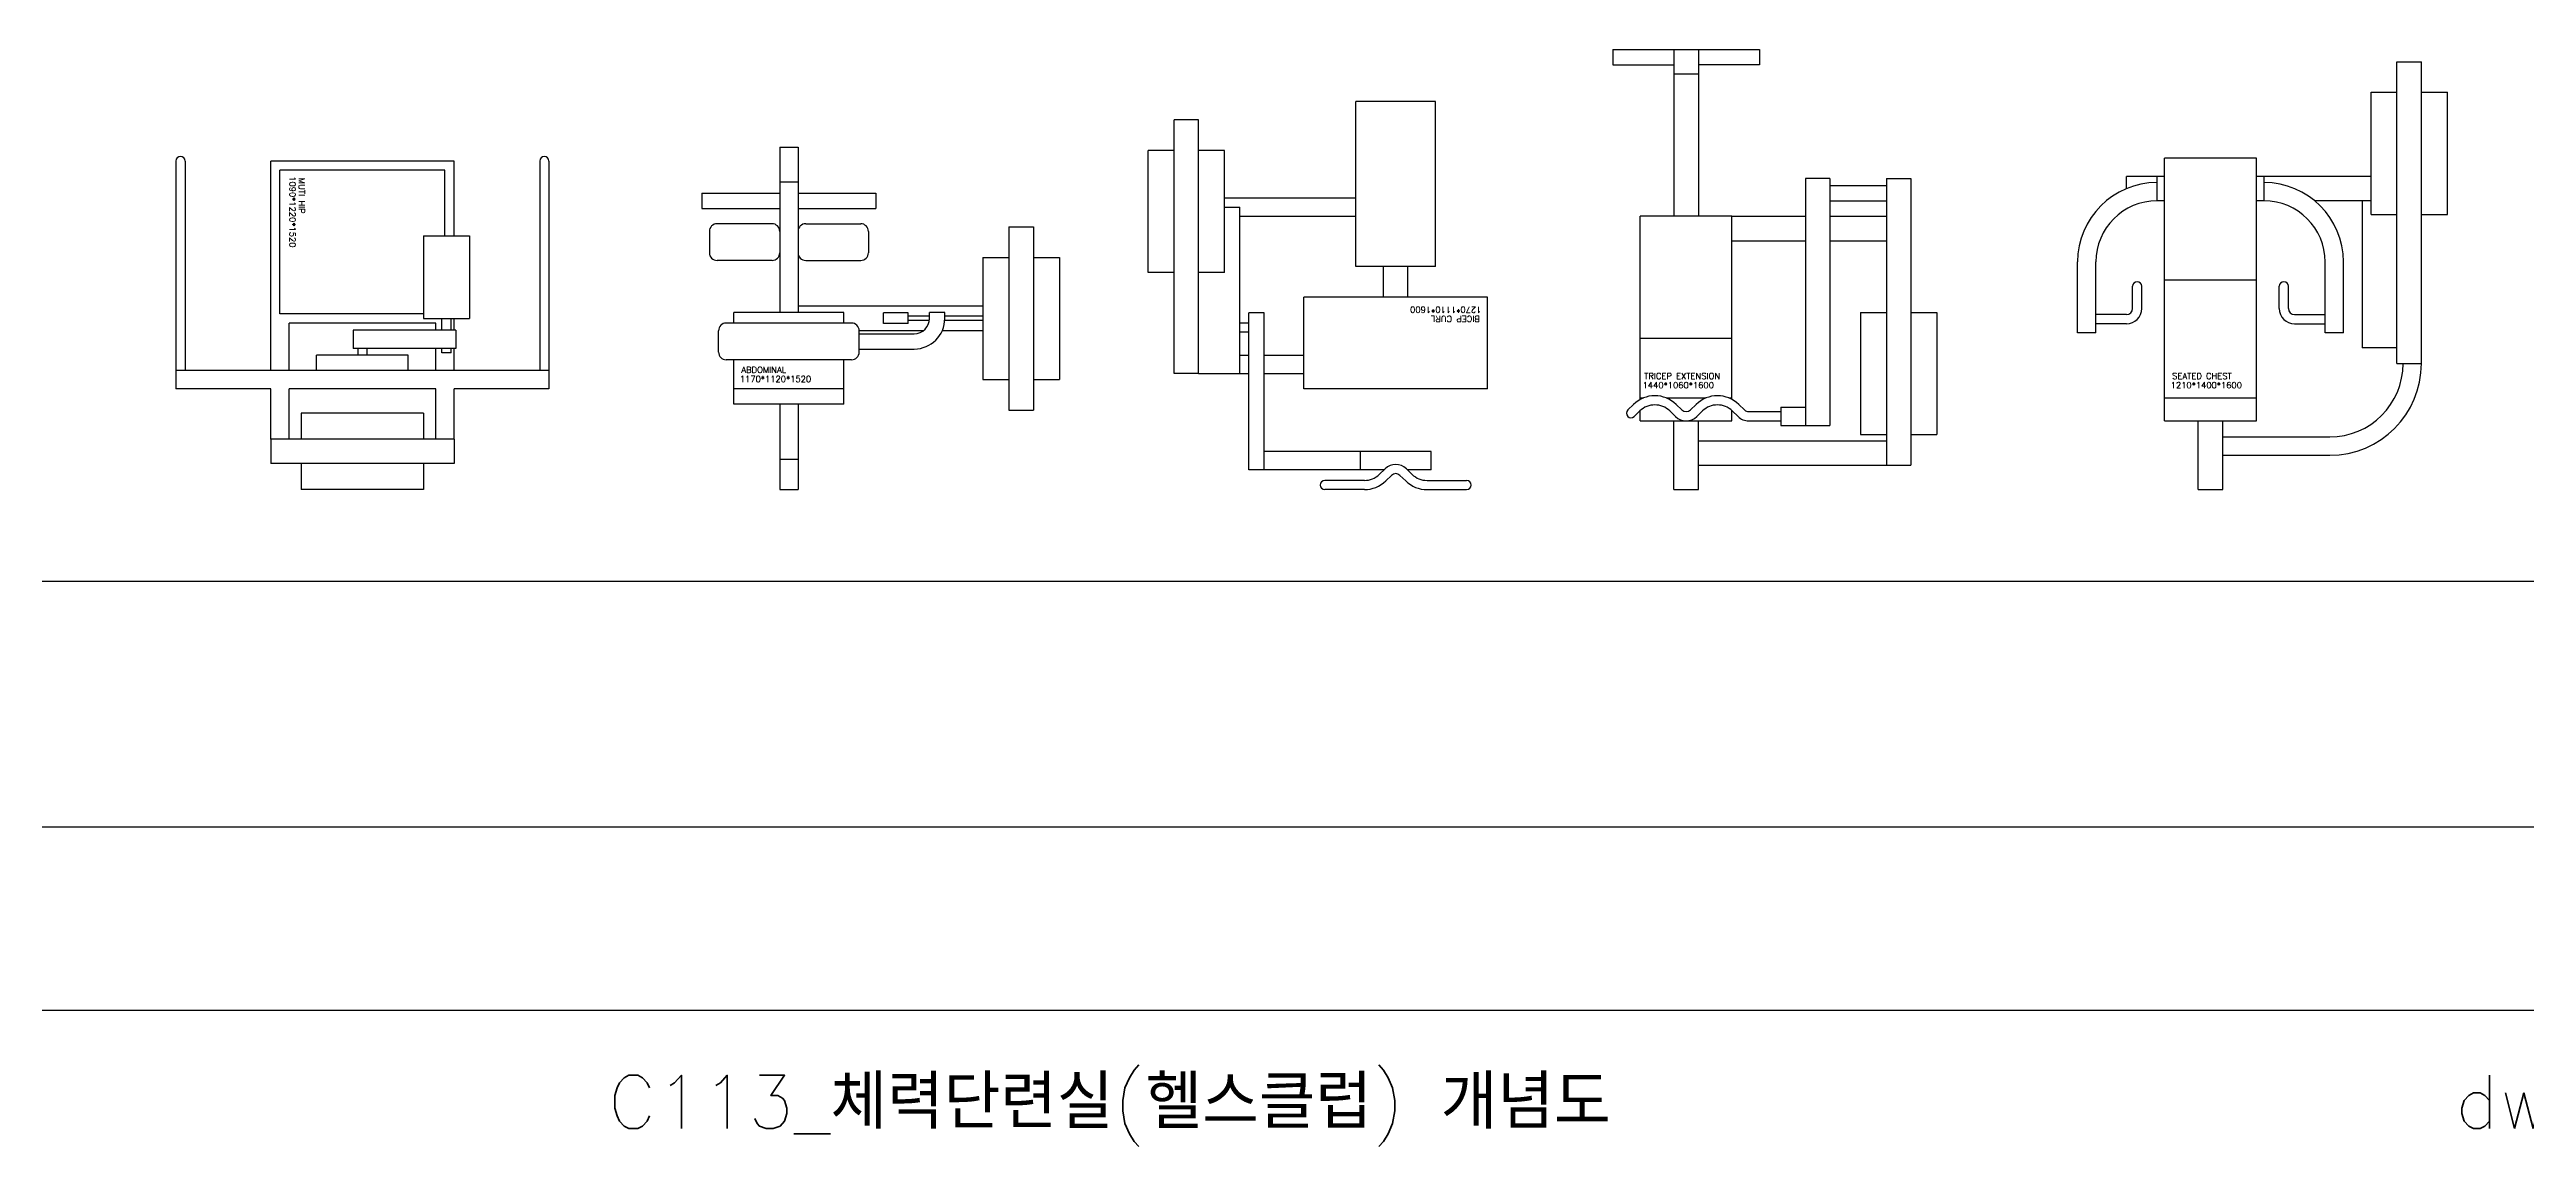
# Model space of a CAD drawing. Extents: x 0 to 37052, y -446 to 27700.
# Drawn here: x 21571 to 29673, y -446 to 3144 of the extents above; entities that cross this region are included whole.
import ezdxf
from ezdxf.enums import TextEntityAlignment as Align

# ---------------------------------------------------------------- set-up
doc = ezdxf.new("R2010")
doc.units = 0
doc.header["$LTSCALE"] = 20
doc.header["$MEASUREMENT"] = 0
doc.layers.get('DEFPOINTS').update_dxf_attribs({"linetype": 'CONTINUOUS'})
for name, color, linetype in [('2CONTINUOUS', 2, 'CONTINUOUS'), ('3CONTINUOUS', 3, 'CONTINUOUS'), ('3FORM', 3, 'CONTINUOUS'), ('3TEXT', 3, 'CONTINUOUS')]:
    doc.layers.add(name, color=color, linetype=linetype)
doc.styles.add('K_GEN', font='romans.shx', dxfattribs={"bigfont": 'whgtxt.shx'})
doc.styles.add('WHG', font='romans', dxfattribs={"bigfont": 'whgtxt'})

msp = doc.modelspace()

# ---------------------------------------------------------------- linework, layer by layer
at = {"layer": '2CONTINUOUS', "color": 6}
for p, q in [((26684.4, 3143.6), (27164.4, 3143.6)), ((26684.4, 3143.6), (26684.4, 3093.6)), ((26684.4, 3093.6), (26884.4, 3093.6)), ((26884.4, 3143.6), (26884.4, 2598.12)), ((26964.4, 3143.6), (26964.4, 2598.12)), ((27164.4, 3093.6), (26964.4, 3093.6)), ((27164.4, 3143.6), (27164.4, 3093.6)), ((29249.75, 3103.6), (29329.75, 3103.6)), ((29249.75, 2116.1), (29249.75, 3103.6)), ((29329.75, 2116.1), (29329.75, 3103.6)), ((26884.4, 3063.6), (26964.4, 3063.6)), ((29164.75, 2603.6), (29164.75, 3003.6)), ((29164.75, 3003.6), (29249.75, 3003.6)), ((29329.75, 3003.6), (29414.75, 3003.6)), ((29414.75, 2603.6), (29414.75, 3003.6)), ((25844.4, 2433.6), (25844.4, 2973.6)), ((26104.4, 2973.6), (25844.4, 2973.6)), ((26104.4, 2433.6), (26104.4, 2973.6)), ((25249.4, 2083.48), (25249.4, 2913.6)), ((25329.4, 2913.6), (25249.4, 2913.6)), ((25329.4, 2083.48), (25329.4, 2913.6)), ((21984.4, 2778.6), (21984.4, 2033.6)), ((22014.4, 2778.6), (22014.4, 2093.6)), ((22894.4, 2778.6), (22294.4, 2778.6)), ((22294.4, 2093.6), (22294.4, 2778.6)), ((22894.4, 2533.6), (22894.4, 2778.6)), ((23174.4, 2778.6), (23174.4, 2093.6)), ((23204.4, 2778.6), (23204.4, 2033.6)), ((23959.4, 2823.6), (24019.4, 2823.6)), ((23959.4, 2823.6), (23959.4, 2283.28)), ((24019.4, 2823.6), (24019.4, 2283.28)), ((25164.4, 2413.6), (25164.4, 2813.6)), ((25249.4, 2813.6), (25164.4, 2813.6)), ((25414.4, 2813.6), (25329.4, 2813.6)), ((25414.4, 2413.6), (25414.4, 2813.6)), ((28489.75, 1928.6), (28489.75, 2788.54)), ((28789.75, 2788.54), (28489.75, 2788.54)), ((28789.75, 1928.6), (28789.75, 2788.54)), ((22324.4, 2278.6), (22324.4, 2748.6)), ((22864.4, 2748.6), (22324.4, 2748.6)), ((22864.4, 2533.6), (22864.4, 2748.6)), ((23959.4, 2710.95), (24019.4, 2710.95)), ((27314.4, 2721.16), (27314.4, 1913.6)), ((27394.4, 2721.16), (27314.4, 2721.16)), ((27394.4, 2721.16), (27394.4, 1913.6)), ((27394.4, 2698.12), (27579.4, 2698.12)), ((27579.4, 2721.16), (27579.4, 1783.6)), ((27579.4, 2721.16), (27659.4, 2721.16)), ((27659.4, 2721.16), (27659.4, 1783.6)), ((28489.75, 2728.54), (28364.75, 2728.54)), ((28364.75, 2688.54), (28364.75, 2728.54)), ((28464.75, 2648.54), (28464.75, 2728.54)), ((29164.75, 2728.54), (28789.75, 2728.54)), ((28814.75, 2648.54), (28814.75, 2728.54)), ((23704.4, 2673.6), (23959.4, 2673.6)), ((23704.4, 2673.6), (23704.4, 2623.6)), ((23704.4, 2623.6), (23959.4, 2623.6)), ((24019.4, 2673.6), (24274.4, 2673.6)), ((24019.4, 2623.6), (24274.4, 2623.6)), ((24274.4, 2673.6), (24274.4, 2623.6)), ((25414.4, 2658.16), (25844.4, 2658.16)), ((25414.4, 2628.16), (25464.4, 2628.16)), ((25464.4, 2083.48), (25464.4, 2628.16)), ((25464.4, 2598.16), (25844.4, 2598.16)), ((27074.4, 2598.12), (26774.4, 2598.12)), ((26774.4, 1998.68), (26774.4, 2598.12)), ((27074.4, 2598.12), (27314.4, 2598.12)), ((27074.4, 1998.68), (27074.4, 2598.12)), ((27394.4, 2648.12), (27579.4, 2648.12)), ((27394.4, 2598.12), (27579.4, 2598.12)), ((28489.75, 2648.54), (28464.75, 2648.54)), ((28814.75, 2648.54), (28789.75, 2648.54)), ((29164.75, 2648.54), (28980.89, 2648.54)), ((29136.01, 2648.54), (29136.01, 2167.81)), ((29164.75, 2603.6), (29249.75, 2603.6)), ((29329.75, 2603.6), (29414.75, 2603.6)), ((22794.52, 2533.6), (22794.52, 2263.6)), ((22794.52, 2533.6), (22944.52, 2533.6)), ((22944.52, 2533.6), (22944.52, 2263.6)), ((23729.4, 2548.6), (23729.4, 2478.6)), ((23934.4, 2573.6), (23754.4, 2573.6)), ((23959.4, 2548.6), (23959.4, 2478.6)), ((24019.4, 2548.6), (24019.4, 2478.6)), ((24044.4, 2573.6), (24224.4, 2573.6)), ((24249.4, 2548.6), (24249.4, 2478.6)), ((24709.4, 2563.6), (24709.4, 1963.6)), ((24709.4, 2563.6), (24789.4, 2563.6)), ((24789.4, 2563.6), (24789.4, 1963.6)), ((27074.4, 2518.12), (27314.4, 2518.12)), ((27394.4, 2518.12), (27579.4, 2518.12)), ((23934.4, 2453.6), (23754.4, 2453.6)), ((24044.4, 2453.6), (24224.4, 2453.6)), ((24624.4, 2463.6), (24624.4, 2063.6)), ((24624.4, 2463.6), (24709.4, 2463.6)), ((24789.4, 2463.6), (24874.4, 2463.6)), ((24874.4, 2463.6), (24874.4, 2063.6)), ((26104.4, 2433.6), (25844.4, 2433.6)), ((25934.4, 2333.6), (25934.4, 2433.6)), ((26014.4, 2333.6), (26014.4, 2433.6)), ((28204.75, 2216.07), (28204.75, 2448.54)), ((28264.75, 2216.07), (28264.75, 2448.54)), ((29014.75, 2216.07), (29014.75, 2448.54)), ((29074.75, 2216.07), (29074.75, 2448.54)), ((25249.4, 2413.6), (25164.4, 2413.6)), ((25414.4, 2413.6), (25329.4, 2413.6)), ((28384.75, 2296.07), (28384.75, 2368.77)), ((28414.75, 2296.07), (28414.75, 2368.77)), ((28789.75, 2388.54), (28489.75, 2388.54)), ((28864.75, 2296.07), (28864.75, 2368.77)), ((28894.75, 2296.07), (28894.75, 2368.77)), ((22794.52, 2278.6), (22324.4, 2278.6)), ((24169.4, 2283.28), (23809.4, 2283.28)), ((23809.4, 2248.6), (23809.4, 2283.28)), ((24624.4, 2303.6), (24019.4, 2303.6)), ((24169.4, 2248.6), (24169.4, 2283.28)), ((24299.4, 2247.15), (24299.4, 2282.15)), ((24379.4, 2282.15), (24299.4, 2282.15)), ((24379.4, 2247.15), (24379.4, 2282.15)), ((24449.4, 2271.61), (24379.4, 2271.61)), ((24449.4, 2263.6), (24449.4, 2283.49)), ((24499.4, 2283.49), (24449.4, 2283.49)), ((24499.4, 2263.6), (24499.4, 2283.49)), ((24624.4, 2271.61), (24499.4, 2271.61)), ((25494.4, 1768.08), (25494.4, 2282.26)), ((25544.4, 2282.26), (25494.4, 2282.26)), ((25544.4, 1768.08), (25544.4, 2282.26)), ((26274.4, 2333.6), (25674.4, 2333.6)), ((25674.4, 2033.6), (25674.4, 2333.6)), ((26274.4, 2033.6), (26274.4, 2333.6)), ((27494.4, 2283.6), (27494.4, 1883.6)), ((27494.4, 2283.6), (27579.4, 2283.6)), ((27659.4, 2283.6), (27744.4, 2283.6)), ((27744.4, 2283.6), (27744.4, 1883.6)), ((28364.75, 2276.07), (28264.75, 2276.07)), ((28914.75, 2276.07), (29014.75, 2276.07)), ((22834.4, 2248.6), (22354.4, 2248.6)), ((22354.4, 2093.6), (22354.4, 2248.6)), ((22899.52, 2225.22), (22564.4, 2225.22)), ((22564.4, 2225.22), (22564.4, 2165.22)), ((22794.52, 2263.6), (22944.52, 2263.6)), ((22834.4, 2225.22), (22834.4, 2248.6)), ((22854.52, 2225.22), (22854.52, 2263.6)), ((22884.52, 2225.22), (22884.52, 2263.6)), ((22894.4, 2225.22), (22894.4, 2263.6)), ((22899.52, 2225.22), (22899.52, 2165.22)), ((23759.4, 2153.6), (23759.4, 2223.6)), ((24194.4, 2248.6), (23784.4, 2248.6)), ((24219.4, 2153.6), (24219.4, 2223.6)), ((24429.4, 2223.6), (24219.4, 2223.6)), ((24219.4, 2213.6), (24399.4, 2213.6)), ((24379.4, 2247.15), (24299.4, 2247.15)), ((24449.4, 2256.61), (24379.4, 2256.61)), ((24624.4, 2223.6), (24491.06, 2223.6)), ((24624.4, 2256.61), (24499.4, 2256.61)), ((25494.4, 2248.48), (25464.4, 2248.48)), ((25494.4, 2218.48), (25464.4, 2218.48)), ((27074.4, 2198.12), (26774.4, 2198.12)), ((28264.75, 2216.07), (28204.75, 2216.07)), ((28364.75, 2246.07), (28264.75, 2246.07)), ((28914.75, 2246.07), (29014.75, 2246.07)), ((29074.75, 2216.07), (29014.75, 2216.07)), ((22744.4, 2143.6), (22444.4, 2143.6)), ((22444.4, 2093.6), (22444.4, 2143.6)), ((22899.52, 2165.22), (22564.4, 2165.22)), ((22579.4, 2165.22), (22579.4, 2143.6)), ((22609.4, 2165.22), (22609.4, 2143.6)), ((22744.4, 2093.6), (22744.4, 2143.6)), ((22834.4, 2093.6), (22834.4, 2165.22)), ((22854.52, 2150.95), (22854.52, 2165.22)), ((22884.52, 2150.95), (22854.52, 2150.95)), ((22884.52, 2150.95), (22884.52, 2165.22)), ((22894.4, 2093.6), (22894.4, 2165.22)), ((24194.4, 2128.6), (23784.4, 2128.6)), ((23809.4, 1983.28), (23809.4, 2128.6)), ((24169.4, 1983.28), (24169.4, 2128.6)), ((24219.4, 2163.6), (24399.4, 2163.6)), ((25464.4, 2143.48), (25494.4, 2143.48)), ((25544.4, 2143.48), (25674.4, 2143.48)), ((29249.75, 2167.81), (29136.01, 2167.81)), ((29249.75, 2116.1), (29329.75, 2116.1)), ((23204.4, 2093.6), (21984.4, 2093.6)), ((22294.4, 2033.6), (21984.4, 2033.6)), ((22294.4, 1868.6), (22294.4, 2033.6)), ((22354.4, 1868.6), (22354.4, 2033.6)), ((22834.4, 2033.6), (22354.4, 2033.6)), ((22834.4, 1868.6), (22834.4, 2033.6)), ((22894.4, 1868.6), (22894.4, 2033.6)), ((23204.4, 2033.6), (22894.4, 2033.6)), ((24169.4, 2033.28), (23809.4, 2033.28)), ((24624.4, 2063.6), (24709.4, 2063.6)), ((24789.4, 2063.6), (24874.4, 2063.6)), ((25329.4, 2083.48), (25249.4, 2083.48)), ((25329.4, 2083.48), (25464.4, 2083.48)), ((25464.4, 2083.48), (25494.4, 2083.48)), ((25544.4, 2083.48), (25674.4, 2083.48)), ((26274.4, 2033.6), (25674.4, 2033.6)), ((22794.4, 1953.6), (22394.4, 1953.6)), ((22394.4, 1953.6), (22394.4, 1868.6)), ((22794.4, 1953.6), (22794.4, 1868.6)), ((24169.4, 1983.28), (23809.4, 1983.28)), ((23959.4, 1983.28), (23959.4, 1703.6)), ((24019.4, 1983.28), (24019.4, 1703.6)), ((24709.4, 1963.6), (24789.4, 1963.6)), ((26733.54, 1964.24), (26752.39, 1982.52)), ((26754.43, 1942.71), (26773.28, 1960.99)), ((26774.4, 2003.6), (26784.9, 2003.6)), ((26774.4, 1928.6), (26774.4, 1962.06)), ((26859.12, 2003.6), (26989.69, 2003.6)), ((26889.6, 1942.71), (26870.74, 1960.99)), ((26910.48, 1964.24), (26891.63, 1982.52)), ((26938.33, 1964.24), (26957.18, 1982.52)), ((26959.21, 1942.71), (26978.07, 1960.99)), ((27063.91, 2003.6), (27074.4, 2003.6)), ((27074.4, 1928.6), (27074.4, 1962.06)), ((27094.38, 1942.71), (27075.53, 1960.99)), ((27115.27, 1964.24), (27096.42, 1982.52)), ((27129.19, 1958.6), (27232.96, 1958.6)), ((27234.4, 1973.6), (27234.4, 1913.6)), ((27234.4, 1973.6), (27314.4, 1973.6)), ((28489.75, 2003.6), (28789.75, 2003.6)), ((22894.4, 1868.6), (22294.4, 1868.6)), ((22294.4, 1868.6), (22294.4, 1788.6)), ((22894.4, 1868.6), (22894.4, 1788.6)), ((26774.4, 1928.6), (27074.4, 1928.6)), ((26884.4, 1703.6), (26884.4, 1928.6)), ((26964.4, 1703.6), (26964.4, 1928.6)), ((26964.4, 1863.6), (27579.4, 1863.6)), ((27129.19, 1928.6), (27234.4, 1928.6)), ((27234.4, 1913.6), (27394.4, 1913.6)), ((27494.4, 1883.6), (27579.4, 1883.6)), ((27659.4, 1883.6), (27744.4, 1883.6)), ((28489.75, 1928.6), (28789.75, 1928.6)), ((28599.75, 1703.6), (28599.75, 1928.6)), ((28679.75, 1703.6), (28679.75, 1928.6)), ((28679.75, 1876.1), (29029.75, 1876.1)), ((22894.4, 1788.6), (22294.4, 1788.6)), ((22394.4, 1788.6), (22394.4, 1703.6)), ((22794.4, 1788.6), (22794.4, 1703.6)), ((23959.4, 1803.6), (24019.4, 1803.6)), ((26090.03, 1828.08), (25544.4, 1828.08)), ((25858.78, 1768.08), (25858.78, 1828.08)), ((26090.03, 1768.08), (26090.03, 1828.08)), ((26964.4, 1783.6), (27579.4, 1783.6)), ((27579.4, 1783.6), (27659.4, 1783.6)), ((28679.75, 1816.1), (29029.75, 1816.1)), ((22794.4, 1703.6), (22394.4, 1703.6)), ((23959.4, 1703.6), (24019.4, 1703.6)), ((25935.94, 1768.08), (25494.4, 1768.08)), ((25872.01, 1733.6), (25742.52, 1733.6)), ((25872.01, 1703.6), (25742.52, 1703.6)), ((25939.6, 1771.63), (25920.74, 1753.35)), ((25960.48, 1750.1), (25941.63, 1731.81)), ((25988.33, 1750.1), (26007.18, 1731.81)), ((26009.21, 1771.63), (26028.07, 1753.35)), ((26090.03, 1768.08), (26012.87, 1768.08)), ((26076.8, 1733.6), (26206.28, 1733.6)), ((26076.8, 1703.6), (26206.28, 1703.6)), ((26884.4, 1703.6), (26964.4, 1703.6)), ((26884.4, 1703.6), (26964.4, 1703.6)), ((28599.75, 1703.6), (28679.75, 1703.6))]:
    msp.add_line(p, q, dxfattribs=at)
for centre, radius, start, end in [((21999.4, 2778.6), 15, 0, 180), ((23189.4, 2778.6), 15, 0, 180), ((28464.75, 2448.54), 260, 90, 180), ((28814.75, 2448.54), 260, 0, 90), ((28464.75, 2448.54), 200, 90, 180), ((28814.75, 2448.54), 200, 0, 90), ((23754.4, 2548.6), 25, 90, 180), ((23934.4, 2548.6), 25, 0, 90), ((24044.4, 2548.6), 25, 90, 180), ((24224.4, 2548.6), 25, 0, 90), ((23754.4, 2478.6), 25, 180, 270), ((23934.4, 2478.6), 25, 270, 0), ((24044.4, 2478.6), 25, 180, 270), ((24224.4, 2478.6), 25, 270, 360), ((28399.75, 2368.77), 15, 0, 180), ((28879.75, 2368.77), 15, 0, 180), ((28364.75, 2296.07), 50, 270, 360), ((28364.75, 2296.07), 20, 270, 360), ((28914.75, 2296.07), 50, 180, 270), ((28914.75, 2296.07), 20, 180, 270), ((23784.4, 2223.6), 25, 90, 180), ((24194.4, 2223.6), 25, 360, 90), ((24399.4, 2263.6), 50, 270, 360), ((24399.4, 2263.6), 100, 270, 360), ((23784.4, 2153.6), 25, 180, 270), ((24194.4, 2153.6), 25, 270, 360), ((29029.75, 2116.1), 300, 270, 360), ((29029.75, 2116.1), 240, 270, 360), ((26743.98, 1953.47), 15, 134.122101, 314.122101), ((26822.01, 1910.74), 100, 90, 134.122101), ((26822.01, 1910.74), 70, 90, 134.122101), ((26822.01, 1910.74), 100, 45.877899, 90), ((26822.01, 1910.74), 70, 45.877899, 90), ((26924.4, 1978.6), 20, 225.877899, 314.122101), ((27026.8, 1910.74), 100, 90, 134.122101), ((27026.8, 1910.74), 70, 90, 134.122101), ((27026.8, 1910.74), 100, 45.877899, 90), ((27026.8, 1910.74), 70, 45.877899, 90), ((27129.19, 1978.6), 20, 225.877899, 270), ((26924.4, 1978.6), 50, 225.877899, 314.122101), ((27129.19, 1978.6), 50, 225.877899, 270), ((25974.4, 1735.74), 50, 45.877899, 134.122101), ((25742.52, 1718.6), 15, 90, 270), ((25872.01, 1803.6), 70, 270, 314.122101), ((25872.01, 1803.6), 100, 270, 314.122101), ((25974.4, 1735.74), 20, 45.877899, 134.122101), ((26076.8, 1803.6), 100, 225.877899, 270), ((26076.8, 1803.6), 70, 225.877899, 270), ((26206.28, 1718.6), 15, 270, 90)]:
    msp.add_arc(centre, radius, start, end, dxfattribs=at)
at = {"layer": '3CONTINUOUS'}
msp.add_line((17997.51, 1403.6), (34997.51, 1403.6), dxfattribs=at)
at = {"layer": '3FORM', "color": 2, "linetype": 'Continuous'}
msp.add_line((8888, 600), (35552, 600), dxfattribs=at)
at = {"layer": '3FORM', "color": 3, "linetype": 'Continuous'}
msp.add_line((0, 0), (35552, 0), dxfattribs=at)

# ---------------------------------------------------------------- texts
at = {"layer": '3TEXT', "color": 3, "linetype": 'Continuous', "style": 'K_GEN'}
for s, p in [('C113_체력단련실(헬스클럽) 개념도', (26677.37, -300)), ('dwd097', (30339.63, -300))]:
    msp.add_text(s, height=175, dxfattribs=at).set_placement(p, align=Align.MIDDLE_RIGHT)
at = {"layer": 'DEFPOINTS', "style": 'WHG'}
for s, rotation, p in [('1090*1220*1520', 270, (22355.93, 2728.96)), ('MUTI HIP', 270, (22385.93, 2723.98)), ('1270*1110*1600', 180, (26254.76, 2302.07)), ('BICEP CURL', 180, (26249.79, 2272.07))]:
    msp.add_text(s, height=20, rotation=rotation, dxfattribs=at).set_placement(p)
for s, p in [('1170*1120*1520', (23829.05, 2055.52)), ('ABDOMINAL', (23834.02, 2085.52)), ('1440*1060*1600', (26782.12, 2035.12)), ('TRICEP EXTENSION', (26787.09, 2065.12)), ('1210*1400*1600', (28509.4, 2035.12)), ('SEATED CHEST', (28514.37, 2065.12))]:
    msp.add_text(s, height=20, dxfattribs=at).set_placement(p)

doc.saveas('drawing.dxf')
